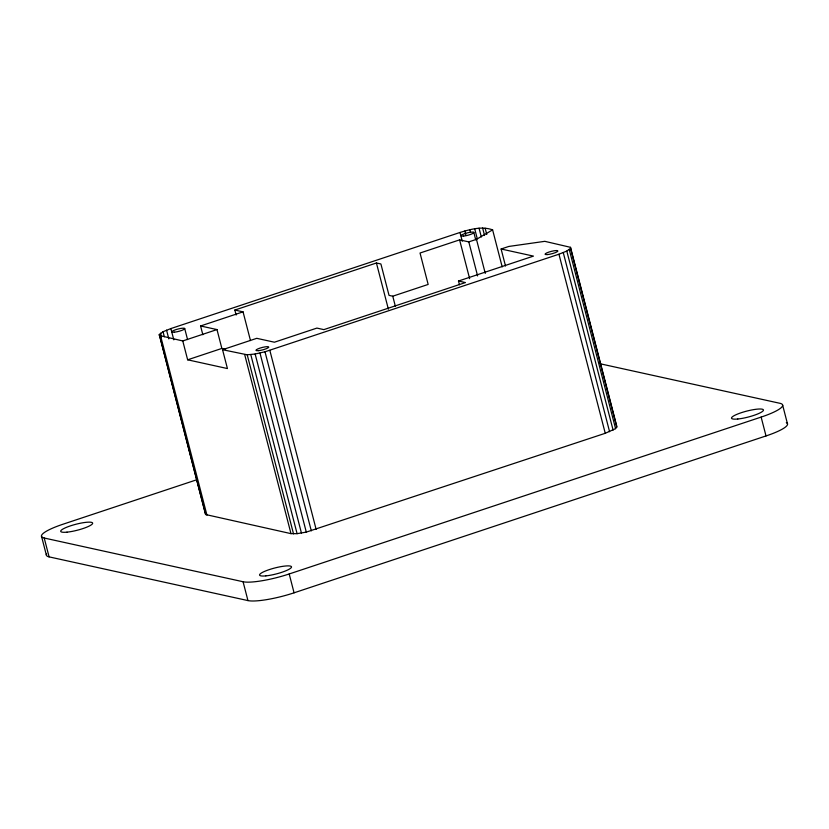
<?xml version="1.0" encoding="UTF-8"?>
<svg xmlns="http://www.w3.org/2000/svg" width="829" height="829" viewBox="0 0 829 829"><rect width="100%" height="100%" fill="white"/><g stroke="black" fill="none" stroke-linecap="round" stroke-linejoin="round"><path stroke-width="1.24" d="M505.514 266.026L501.11 249.001L508.788 246.451L544.808 241.332L570.518 247.322L616.828 426.396L615.584 428.645L605.253 433.287L306.295 532.114L297.093 533.669L290.989 533.638L205.623 514.529L159.282 334.481L163.033 331.724L170.878 328.564L459.991 232.462C470.468 229.332 481.836 225.975 492.613 229.861L502.187 266.886M159.313 335.465L182.774 340.957L187.644 359.807L227.426 368.553L222.545 349.703L247.208 354.791L255.135 354.004L265 351.786L558.943 254.223L566.798 251.063L570.549 248.306L570.518 247.322M236.141 315.041L234.845 310.046L376.428 262.99L380.905 263.964L389.029 295.383L392.759 296.202L428.158 284.44L420.034 253.021L459.598 239.871L468.799 241.892L476.468 239.343L492.613 229.861M202.846 334.74L200.577 325.973L243.052 311.849L250.482 340.584M182.774 340.957L216.991 329.579L221.861 348.429L225.592 349.247M187.644 359.807L221.861 348.429M222.545 349.703L256.762 338.325L274.42 342.211L316.896 328.087L323.859 329.621L465.442 282.554L458.478 281.031L459.453 284.772M458.478 281.031L533.451 256.109L501.11 249.001M196.95 479.701L62.983 524.229A36.321 6.746 -14.5 0 0 44.217 538.021L49.087 556.87L247.954 600.59A36.321 6.746 -14.5 0 0 294.067 592.818L766.017 435.94A36.321 6.746 -14.5 0 0 786.296 422.635M44.217 538.021L243.073 581.74A36.321 6.746 -14.5 0 0 289.197 573.969L761.136 417.091A36.321 6.746 -14.5 0 0 779.913 403.298L599.927 363.724M234.845 310.046L243.052 311.849M200.577 325.973L216.991 329.579M782.68 405.267L787.55 424.116M761.136 417.091L766.017 435.94M570.549 248.306L616.859 427.37M569.274 249.581L615.584 428.645M566.798 251.063L613.108 430.127M563.274 252.638L609.584 431.712M558.943 254.223L605.253 433.287M485.152 228.224L486.768 234.483M482.613 227.996L484.561 235.509M479.048 228.182L481.317 236.949M474.696 228.783L477.286 238.804M476.468 239.343L485.276 273.394M473.794 232.348L475.711 239.778M469.846 229.737L470.489 232.244M468.799 241.892L477.608 275.943M464.831 230.99L465.805 234.752M459.991 232.462L462.261 241.229M459.598 239.871L469.639 278.689M392.759 296.202L395.34 306.17M376.428 262.99L388.386 309.196M269.829 350.325L316.139 529.389M265 351.786L311.31 530.861M259.985 353.04L306.295 532.114M255.135 354.004L301.445 533.068M250.783 354.594L297.093 533.669M247.208 354.791L293.518 533.855M244.679 354.563L290.989 533.638M289.197 573.969L294.067 592.818M184.68 328.45L187.561 339.589M243.073 581.74L247.954 600.59M170.878 328.564L173.8 339.838M166.556 330.139L168.826 338.906M163.033 331.724L164.329 336.729M160.557 333.206L161.52 336.957M160.639 336.087L206.949 515.151M159.282 334.481L205.623 514.529M41.45 536.042L46.32 554.891M49.087 556.87A36.321 6.746 -14.5 0 1 46.6 553.917M265.86 575.886A16.507 3.067 -14.5 0 0 291.404 567.399A16.507 3.067 -14.5 0 0 269.311 569.596A16.507 3.067 -14.5 0 0 265.86 575.886M737.8 419.008A16.507 3.067 -14.5 0 0 763.343 410.521A16.507 3.067 -14.5 0 0 741.25 412.718A16.507 3.067 -14.5 0 0 737.8 419.008M66.994 532.156A16.507 3.067 -14.5 0 0 92.537 523.669A16.507 3.067 -14.5 0 0 70.444 525.866A16.507 3.067 -14.5 0 0 66.994 532.156M174.473 332.18A6.601 1.223 -14.5 0 0 184.691 328.781A6.601 1.223 -14.5 0 0 175.852 329.662A6.601 1.223 -14.5 0 0 174.473 332.18M463.587 236.078A6.601 1.223 -14.5 0 0 473.805 232.68A6.601 1.223 -14.5 0 0 464.965 233.56A6.601 1.223 -14.5 0 0 463.587 236.078M258.513 350.657A6.601 1.223 -14.5 0 0 268.731 347.258A6.601 1.223 -14.5 0 0 259.892 348.139A6.601 1.223 -14.5 0 0 258.513 350.657M547.627 254.555A6.601 1.223 -14.5 0 0 557.844 251.156A6.601 1.223 -14.5 0 0 549.005 252.037A6.601 1.223 -14.5 0 0 547.627 254.555"/></g></svg>
